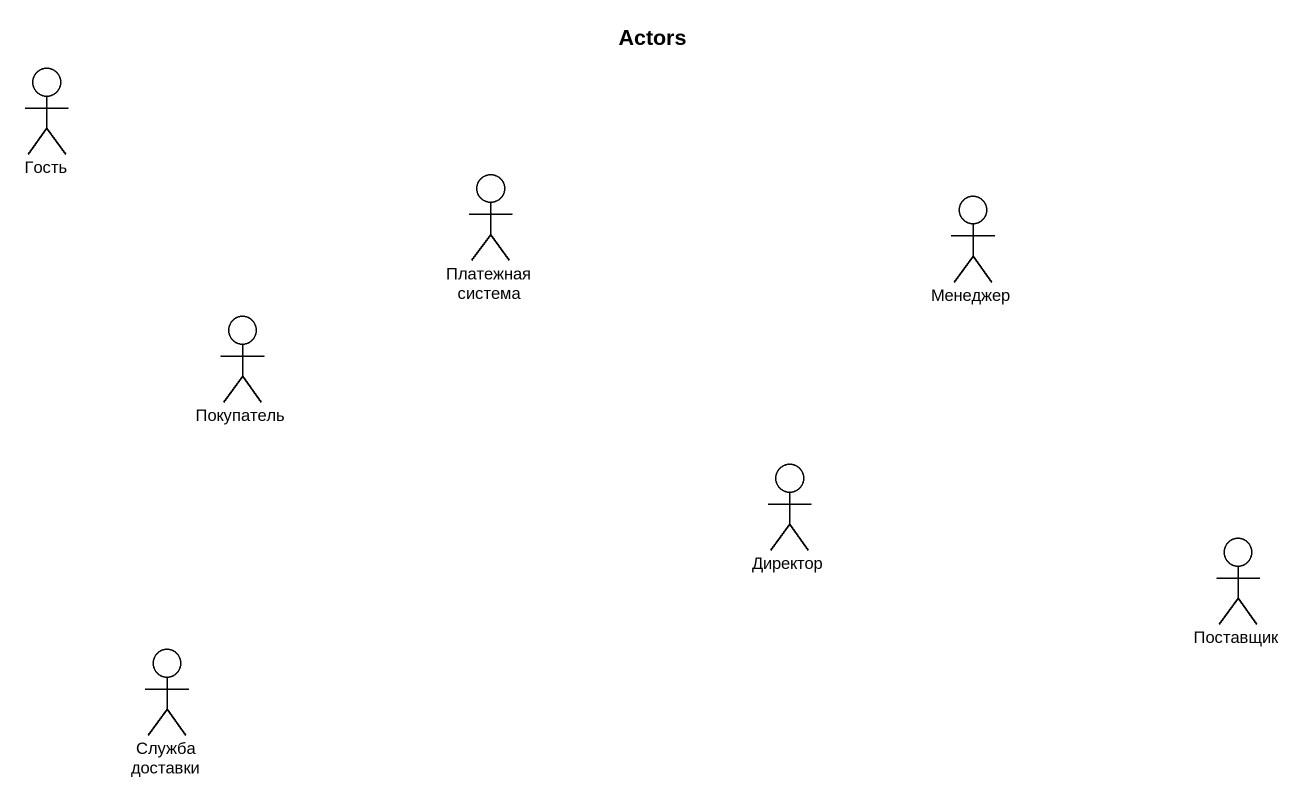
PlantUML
@startuml
title Actors
actor Гость
actor "Платежная система" as Платежная_система
actor Менеджер
actor Покупатель
actor Директор
actor Поставщик
actor "Служба доставки" as Служба_доставки
@enduml
